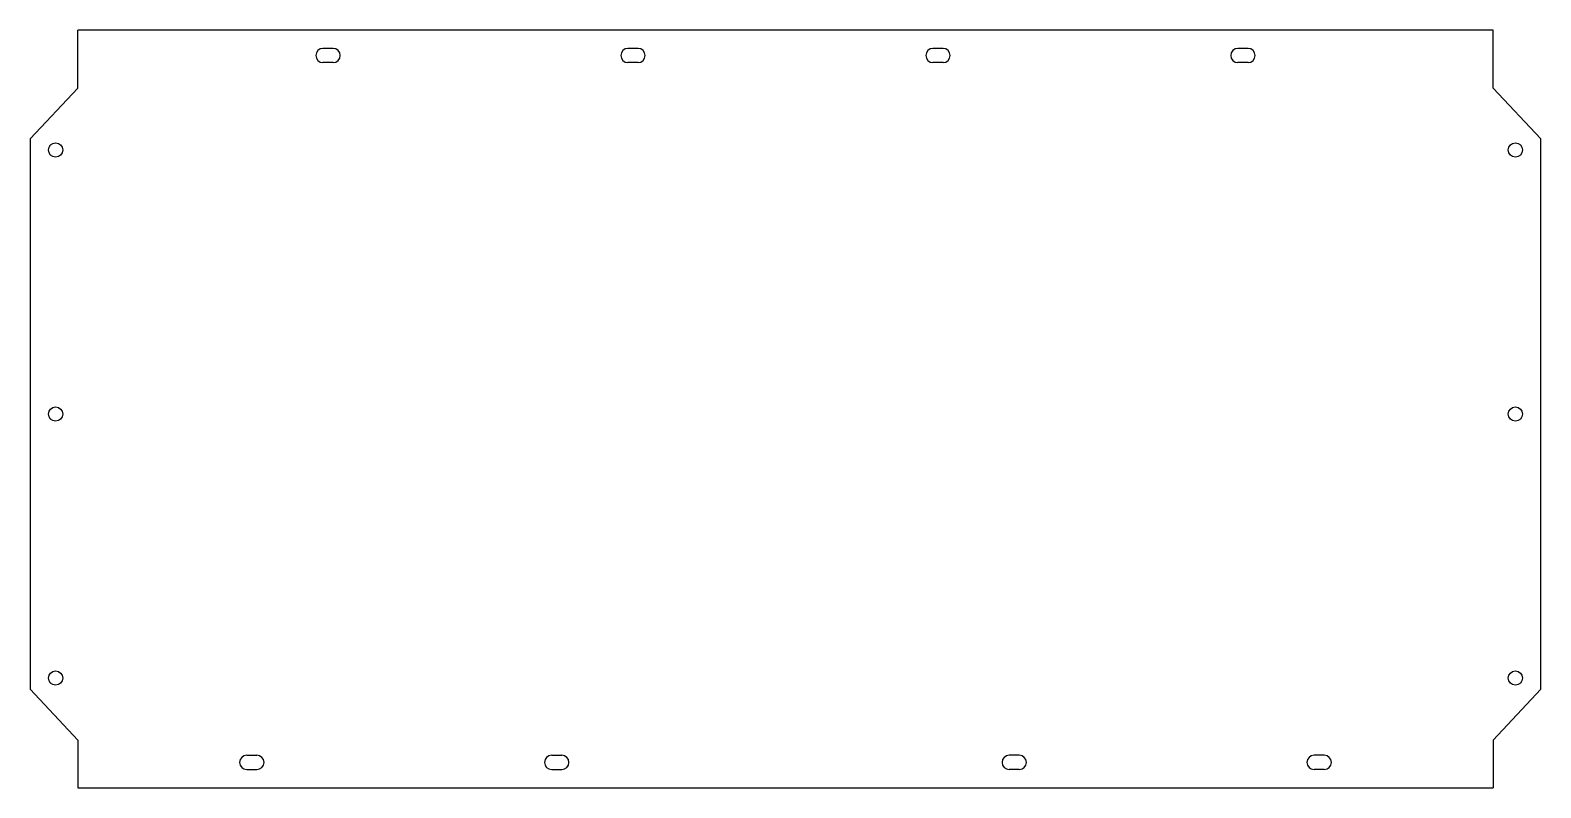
# Model space of a CAD drawing. Header units: millimetres. Extents: x 123 to 1609, y 786 to 1532.
import ezdxf

# ---------------------------------------------------------------- set-up
doc = ezdxf.new("R2010")
doc.units = ezdxf.units.MM

msp = doc.modelspace()

# ---------------------------------------------------------------- linework, layer by layer
for p, q in [((1562.2, 1532.4), (170.2, 1532.4)), ((170.2, 1475.4), (170.2, 1532.4)), ((1562.2, 1475.4), (1562.2, 1532.4)), ((421.2, 1514.4), (411.2, 1514.4)), ((721.2, 1514.4), (711.2, 1514.4)), ((1021.2, 1514.4), (1011.2, 1514.4)), ((1321.2, 1514.4), (1311.2, 1514.4)), ((421.2, 1500.4), (411.2, 1500.4)), ((721.2, 1500.4), (711.2, 1500.4)), ((1021.2, 1500.4), (1011.2, 1500.4)), ((1321.2, 1500.4), (1311.2, 1500.4)), ((170.2, 1475.4), (123.2, 1425.4)), ((1562.2, 1475.4), (1609.2, 1425.4)), ((123.2, 1425.4), (123.2, 883.4)), ((1609.2, 883.4), (1609.2, 1425.4)), ((170.2, 833.4), (123.2, 883.4)), ((1562.2, 833.4), (1609.2, 883.4)), ((170.2, 833.4), (170.2, 786.4)), ((1562.2, 833.4), (1562.2, 786.4)), ((336.2, 818.4), (346.2, 818.4)), ((636.2, 818.4), (646.2, 818.4)), ((1096.2, 818.4), (1086.2, 818.4)), ((1396.2, 818.4), (1386.2, 818.4)), ((336.2, 804.4), (346.2, 804.4)), ((636.2, 804.4), (646.2, 804.4)), ((1096.2, 804.4), (1086.2, 804.4)), ((1396.2, 804.4), (1386.2, 804.4)), ((170.2, 786.4), (1562.2, 786.4))]:
    msp.add_line(p, q)
for centre in [(148.2, 1414.4), (1584.2, 1414.4), (148.2, 1154.4), (1584.2, 1154.4), (148.2, 894.4), (1584.2, 894.4)]:
    msp.add_circle(centre, 7)
for centre, start, end in [((411.2, 1507.4), 90, 270), ((421.2, 1507.4), 270, 90), ((711.2, 1507.4), 90, 270), ((721.2, 1507.4), 270, 90), ((1011.2, 1507.4), 90, 270), ((1021.2, 1507.4), 270, 90), ((1311.2, 1507.4), 90, 270), ((1321.2, 1507.4), 270, 90), ((336.2, 811.4), 90, 270), ((346.2, 811.4), 270, 90), ((636.2, 811.4), 90, 270), ((646.2, 811.4), 270, 90), ((1086.2, 811.4), 90, 270), ((1096.2, 811.4), 270, 90), ((1386.2, 811.4), 90, 270), ((1396.2, 811.4), 270, 90)]:
    msp.add_arc(centre, 7, start, end)

doc.saveas('drawing.dxf')
